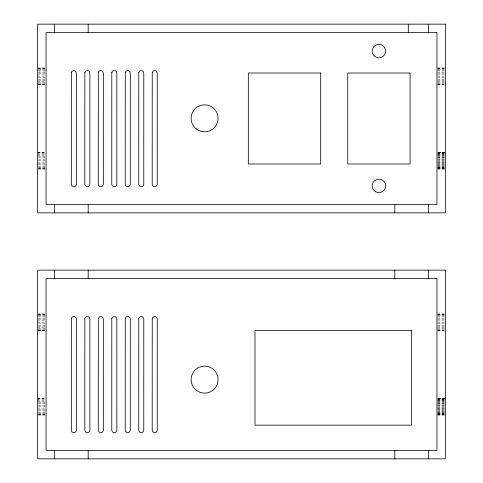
<?xml version="1.0" encoding="UTF-8"?>
<svg xmlns="http://www.w3.org/2000/svg" width="483" height="483" viewBox="0 0 483 483"><rect width="100%" height="100%" fill="white"/><g stroke="black" fill="none" stroke-linecap="round" stroke-linejoin="round"><path stroke-width="0.36" stroke-dasharray="2.42 1.81" d="M37.632 67.958L45.354 67.958M437.646 67.958L445.368 67.958M38.332 68.085L46.054 68.085M437.646 68.085L445.368 68.085M38.332 68.465L46.054 68.465M437.646 68.465L445.368 68.465M38.332 69.087L45.354 69.087M437.646 69.087L445.368 69.087M38.332 69.926L45.354 69.926M437.646 69.926L445.368 69.926M38.332 70.965L46.054 70.965M437.646 70.965L444.668 70.965M38.332 72.166L45.354 72.166M437.646 72.166L444.668 72.166M38.332 73.501L45.354 73.501M437.646 73.501L444.668 73.501M37.632 74.919L45.354 74.919M437.646 74.919L444.668 74.919M37.632 76.38L45.354 76.38M437.646 76.38L444.668 76.38M38.332 77.841L45.354 77.841M437.646 77.841L444.668 77.841M38.332 79.26L45.354 79.26M437.646 79.26L444.668 79.26M38.332 80.595L45.354 80.595M437.646 80.595L444.668 80.595M37.632 81.796L45.354 81.796M437.646 81.796L444.668 81.796M38.332 82.834L45.354 82.834M437.646 82.834L445.368 82.834M38.332 83.68L45.354 83.68M437.646 83.68L445.368 83.68M38.332 84.296L46.054 84.296M437.646 84.296L445.368 84.296M37.632 84.676L45.354 84.676M437.646 84.676L445.368 84.676M38.332 84.809L45.354 84.809M437.646 84.809L445.368 84.809M37.632 152.199L45.354 152.199M437.646 152.199L445.368 152.199M37.632 152.332L45.354 152.332M437.646 152.332L445.368 152.314M445.368 152.658L437.646 152.658L444.668 152.706M37.632 152.706L45.354 152.706M437.646 153.214L445.368 153.214M37.632 153.328L45.354 153.328M437.646 153.328L444.668 153.328M437.646 153.98L445.368 153.98M37.632 154.174L45.354 154.174M437.646 154.174L444.668 154.174M437.646 154.922L444.668 154.922M37.632 155.212L45.354 155.212M437.646 155.212L444.668 155.212M437.646 156.015L444.668 156.015M38.332 156.414L45.354 156.414M437.646 156.414L444.668 156.414M437.646 157.241L444.668 157.241M38.332 157.742L45.354 157.742M437.646 157.742L444.668 157.742M437.646 158.557L444.668 158.557M38.332 159.161L45.354 159.161M437.646 159.161L444.668 159.161M437.646 159.927L444.668 159.927M38.332 160.628L45.354 160.628M437.646 160.628L444.668 160.628M437.646 161.322L444.668 161.322M37.632 162.089L45.354 162.089M437.646 162.089L444.668 162.089M437.646 162.693L444.668 162.693M38.332 163.508L45.354 163.508M437.646 163.508L444.668 163.508M437.646 164.009L445.368 164.009M38.332 164.836L45.354 164.836M437.646 164.836L444.668 164.836M437.646 165.234L444.668 165.234M38.332 166.043L45.354 166.043M437.646 166.043L444.668 166.043M437.646 166.333L444.668 166.333M38.332 167.082L45.354 167.082M437.646 167.082L445.368 167.082M437.646 167.275L444.668 167.275M38.332 167.921L45.354 167.921M437.646 167.921L445.368 167.921M437.646 168.036L444.668 168.036M38.332 168.543L45.354 168.543M437.646 168.543L445.368 168.543M437.646 168.591L444.668 168.591M38.332 168.923L45.354 168.923M437.646 168.923L445.368 168.935M38.332 169.05L46.054 169.05M437.646 169.05L445.368 169.05M37.632 313.95L45.354 313.95M437.646 313.95L445.368 313.95M38.332 314.077L46.054 314.077M437.646 314.077L445.368 314.077M38.332 314.457L46.054 314.457M437.646 314.457L445.368 314.457M38.332 315.079L45.354 315.079M437.646 315.079L445.368 315.079M38.332 315.918L45.354 315.918M437.646 315.918L445.368 315.918M38.332 316.957L46.054 316.957M437.646 316.957L444.668 316.957M38.332 318.164L45.354 318.164M437.646 318.164L444.668 318.164M38.332 319.492L45.354 319.492M437.646 319.492L444.668 319.492M37.632 320.911L45.354 320.911M437.646 320.911L444.668 320.911M37.632 322.372L45.354 322.372M437.646 322.372L444.668 322.372M38.332 323.839L45.354 323.839M437.646 323.839L444.668 323.839M38.332 325.258L45.354 325.258M437.646 325.258L444.668 325.258M38.332 326.586L45.354 326.586M437.646 326.586L444.668 326.586M37.632 327.788L45.354 327.788M437.646 327.788L444.668 327.788M38.332 328.826L45.354 328.826M437.646 328.826L445.368 328.826M38.332 329.672L45.354 329.672M437.646 329.672L445.368 329.672M38.332 330.294L46.054 330.294M437.646 330.294L445.368 330.294M37.632 330.668L45.354 330.668M437.646 330.668L445.368 330.668M38.332 330.801L45.354 330.801M437.646 330.801L445.368 330.801M37.632 398.191L45.354 398.191M437.646 398.191L445.368 398.191M37.632 398.324L45.354 398.324M37.632 398.704L45.354 398.704M437.646 398.65L445.368 398.65M437.646 399.212L445.368 399.212M37.632 399.32L45.354 399.32M437.646 399.32L444.668 399.32M437.646 399.972L445.368 399.972M37.632 400.165L45.354 400.165M437.646 400.165L444.668 400.165M437.646 400.914L444.668 400.914M37.632 401.204L45.354 401.204M437.646 401.204L444.668 401.204M437.646 402.013L444.668 402.013M38.332 402.405L45.354 402.405M437.646 402.405L444.668 402.405M437.646 403.233L444.668 403.233M38.332 403.74L45.354 403.74M437.646 403.74L444.668 403.74M437.646 404.549L444.668 404.549M38.332 405.159L45.354 405.159M437.646 405.159L444.668 405.159M437.646 405.925L444.668 405.925M38.332 406.62L45.354 406.62M437.646 406.62L444.668 406.62M437.646 407.314L444.668 407.314M37.632 408.081L45.354 408.081M437.646 408.081L444.668 408.081M437.646 408.684L444.668 408.684M38.332 409.499L45.354 409.499M437.646 409.499L444.668 409.499M437.646 410.001L445.368 410.001M38.332 410.834L45.354 410.834M437.646 410.834L444.668 410.834M437.646 411.226L444.668 411.226M38.332 412.035L45.354 412.035M437.646 412.035L444.668 412.035M437.646 412.325L444.668 412.325M38.332 413.074L45.354 413.074M437.646 413.074L445.368 413.074M437.646 413.267L444.668 413.267M38.332 413.913L45.354 413.913M437.646 413.913L445.368 413.913M437.646 414.028L444.668 414.028M38.332 414.535L45.354 414.535M437.646 414.535L445.368 414.535M38.332 414.915L45.354 414.915M437.646 414.915L445.368 414.927M38.332 415.042L46.054 415.042M437.646 415.042L445.368 415.042M445.368 398.312L437.646 398.312L445.368 398.324"/><path stroke-width="0.72" d="M428.524 24.15L428.524 32.572M428.524 204.43L428.524 212.858M428.524 270.142L428.524 278.57M428.524 450.428L428.524 458.85M408.304 24.15L408.304 32.572M394.822 204.43L394.822 212.858M394.822 270.142L394.822 278.57M394.822 450.428L394.822 458.85M88.178 24.15L88.178 32.572M88.178 204.43L88.178 212.858M88.178 270.142L88.178 278.57M88.178 450.428L88.178 458.85M54.476 24.15L54.476 32.572M54.476 204.43L54.476 212.858M54.476 270.142L54.476 278.57M54.476 450.428L54.476 458.85M71.363 72.571L71.327 184.216C71.188 187.47 76.525 187.47 76.38 184.216L76.38 73.011C76.531 70.029 71.738 69.612 71.363 72.571M84.845 72.571L84.809 184.216C84.664 187.47 90.001 187.47 89.862 184.216L89.862 73.011C90.007 70.029 85.219 69.612 84.845 72.571M71.363 318.569L71.327 430.208C71.188 433.462 76.525 433.462 76.38 430.208L76.38 319.003C76.531 316.027 71.738 315.604 71.363 318.569M98.321 72.571L98.284 184.216C98.146 187.47 103.483 187.47 103.338 184.216L103.338 73.011C103.489 70.029 98.695 69.612 98.321 72.571M84.845 318.569L84.809 430.208C84.664 433.462 90.001 433.462 89.862 430.208L89.862 319.003C90.007 316.027 85.219 315.604 84.845 318.569M111.802 72.571L111.766 184.216C111.621 187.47 116.958 187.47 116.82 184.216L116.82 73.011C116.964 70.029 112.177 69.612 111.802 72.571M98.321 318.569L98.284 430.208C98.146 433.462 103.483 433.462 103.338 430.208L103.338 319.003C103.489 316.027 98.695 315.604 98.321 318.569M125.284 72.571L125.242 184.216C125.103 187.47 130.44 187.47 130.295 184.216L130.295 73.011C130.446 70.029 125.652 69.612 125.284 72.571M111.802 318.569L111.766 430.208C111.621 433.462 116.958 433.462 116.82 430.208L116.82 319.003C116.964 316.027 112.177 315.604 111.802 318.569M138.76 72.571L138.724 184.216C138.579 187.47 143.916 187.47 143.777 184.216L143.777 73.011C143.922 70.029 139.134 69.612 138.76 72.571M125.284 318.569L125.242 430.208C125.103 433.462 130.44 433.462 130.295 430.208L130.295 319.003C130.446 316.027 125.652 315.604 125.284 318.569M152.242 72.571L152.199 184.216C152.06 187.47 157.398 187.47 157.259 184.216L157.259 73.011C157.404 70.029 152.61 69.612 152.242 72.571M138.76 318.569L138.724 430.208C138.579 433.462 143.916 433.462 143.777 430.208L143.777 319.003C143.922 316.027 139.134 315.604 138.76 318.569M152.242 318.569L152.199 430.208C152.06 433.462 157.398 433.462 157.259 430.208L157.259 319.003C157.404 316.027 152.61 315.604 152.242 318.569M445.368 24.15L37.632 24.15L37.632 212.858L445.368 212.858L445.368 24.15M436.946 32.572L46.054 32.572L46.054 204.43L436.946 204.43L436.946 32.572M320.688 73.011L248.328 73.011L248.328 163.997L320.688 163.997L320.688 73.011M410.079 73.011L347.736 73.011L347.736 163.997L410.079 163.997L410.079 73.011M445.368 270.142L37.632 270.142L37.632 458.85L445.368 458.85L445.368 270.142M436.946 278.57L46.054 278.57L46.054 450.428L436.946 450.428L436.946 278.57M411.673 330.463L254.982 330.463L254.982 425.155L411.673 425.155L411.673 330.463M196.231 390.192A13.482 13.482 0 0 0 217.942 381.618A13.482 13.482 0 0 0 199.66 367.098A13.482 13.482 0 0 0 196.231 390.192M196.231 128.889A13.482 13.482 0 0 0 217.942 120.309A13.482 13.482 0 0 0 199.66 105.795A13.482 13.482 0 0 0 196.231 128.889M375.539 191.733A6.738 6.738 0 0 0 385.645 185.901A6.738 6.738 0 0 0 375.539 180.062A6.738 6.738 0 0 0 375.539 191.733M374.144 55.871A6.738 6.738 0 0 0 385.416 52.852A6.738 6.738 0 0 0 377.163 44.599A6.738 6.738 0 0 0 374.144 55.871"/></g></svg>
